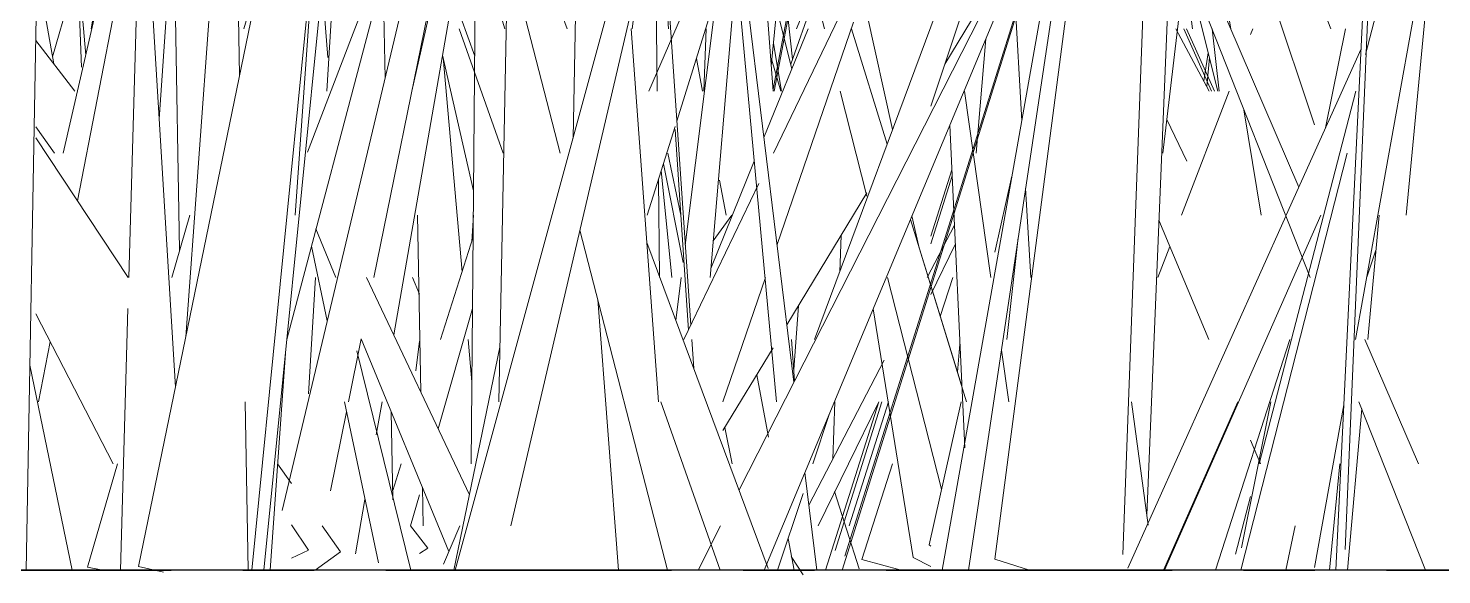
# Model space of a CAD drawing. Header units: millimetres. Extents: x -10020 to 20888, y -4665 to 12339.
# Drawn here: x 2578 to 2640.8, y 3047.8 to 3072.1 of the extents above; entities that cross this region are included whole.
import ezdxf

# ---------------------------------------------------------------- set-up
doc = ezdxf.new("R2010")
doc.units = ezdxf.units.MM
doc.linetypes.add('Grid Line 1_2_', pattern=[22.225, 12.7, -3.175, 3.175, -3.175])
doc.layers.add('G-IMPT', color=8, linetype='Continuous', lineweight=9)

# ---------------------------------------------------------------- blocks, each defined once
blk = doc.blocks.new('Grass Array - 25_dwg-V22-West')
at = {"layer": 'G-IMPT'}
for p, q in [((2577.915, 3048), (2579.114, 3115.713)), ((2636.492, 3048.921), (2639.121, 3110.659)), ((2620.93, 3048.485), (2628.892, 3109.353)), ((2580.801, 3072.034), (2586.216, 3103.561)), ((2596.965, 3048), (2611.021, 3099.498)), ((2638.569, 3099.29), (2636.078, 3048)), ((2602.201, 3067.182), (2602.821, 3098.763)), ((2628.477, 3098.292), (2626.615, 3048.699)), ((2614.158, 3048), (2629.855, 3098.076)), ((2579.552, 3066.516), (2586.343, 3095.977)), ((2582.903, 3048.164), (2592.64, 3095.502)), ((2593.129, 3094.887), (2588.468, 3048)), ((2637.398, 3070.901), (2643.307, 3093.632)), ((2585.394, 3091.347), (2583.823, 3068.025)), ((2608.894, 3090.405), (2599.433, 3049.962)), ((2627.103, 3089.343), (2614.268, 3048.62)), ((2624.41, 3087.706), (2618.094, 3068.597)), ((2585.002, 3058.367), (2587.098, 3087.064)), ((2591.791, 3086.944), (2587.926, 3048)), ((2601.623, 3066.516), (2596.301, 3087.178)), ((2612.93, 3058.239), (2623.775, 3087.443)), ((2612.93, 3058.239), (2623.775, 3087.443)), ((2618.601, 3048), (2625.257, 3085.639)), ((2635.861, 3072.034), (2630.491, 3085.724)), ((2611.243, 3055.48), (2608.491, 3085.105)), ((2629.183, 3085.558), (2635.136, 3067.779)), ((2641.813, 3085.308), (2636.954, 3058.239)), ((2589.278, 3050.649), (2597, 3083.07)), ((2625, 3083.01), (2619.763, 3048)), ((2629.972, 3080.807), (2631.411, 3072.034)), ((2587.218, 3080.078), (2587.391, 3069.981)), ((2596.739, 3080.311), (2599.164, 3072.034)), ((2598.872, 3080.273), (2601.941, 3072.034)), ((2611.257, 3080.311), (2613.363, 3072.034)), ((2634.442, 3065.012), (2627.837, 3080.311)), ((2579.08, 3070.799), (2581.548, 3079.339)), ((2609.573, 3051.565), (2623.961, 3079.806)), ((2582.98, 3078.744), (2580.192, 3064.393)), ((2582.472, 3060.998), (2582.98, 3078.744)), ((2591.271, 3069.275), (2591.875, 3079.174)), ((2593.351, 3060.998), (2597.063, 3079.204)), ((2610.348, 3079.252), (2611.088, 3069.275)), ((2627.76, 3079.203), (2634.933, 3060.998)), ((2609.323, 3078.303), (2612.009, 3056.346)), ((2597.564, 3077.494), (2594.236, 3058.448)), ((2606.438, 3072.034), (2606.073, 3077.552)), ((2606.153, 3077.552), (2607.427, 3058.874)), ((2611.107, 3066.516), (2616.555, 3077.83)), ((2639.2, 3063.757), (2640.516, 3077.552)), ((2584.454, 3077.395), (2584.725, 3062.209)), ((2589.481, 3058.239), (2594.493, 3077.163)), ((2592.513, 3072.031), (2594.493, 3077.163)), ((2608.844, 3076.819), (2605.567, 3069.275)), ((2605.837, 3077.339), (2605.94, 3069.275)), ((2611.65, 3077.03), (2611.006, 3070.376)), ((2590.759, 3076.549), (2589.857, 3063.757)), ((2597.675, 3052.721), (2597.886, 3076.397)), ((2627.689, 3050.434), (2628.76, 3076.666)), ((2606.808, 3067.943), (2609.335, 3076.015)), ((2580.366, 3070.334), (2580.175, 3075.355)), ((2580.556, 3070.872), (2580.175, 3075.355)), ((2583.393, 3075.15), (2584.542, 3056.13)), ((2579.135, 3070.481), (2578.389, 3074.769)), ((2587.576, 3072.034), (2588.377, 3074.793)), ((2593.765, 3074.415), (2593.85, 3069.843)), ((2595.045, 3069.275), (2596.233, 3074.568)), ((2598.903, 3055.48), (2599.292, 3074.793)), ((2609.455, 3074.731), (2608.284, 3060.998)), ((2611.082, 3069.357), (2612.124, 3074.793)), ((2612.183, 3074.793), (2611.139, 3069.275)), ((2618.715, 3070.476), (2621.33, 3074.793)), ((2621.752, 3074.511), (2622.129, 3067.948)), ((2628.393, 3066.516), (2629.366, 3074.793)), ((2630.839, 3069.275), (2629.456, 3074.822)), ((2591.316, 3070.761), (2591.056, 3074.034)), ((2605.121, 3074.275), (2604.824, 3072.034)), ((2621.559, 3074.049), (2610.687, 3048)), ((2611.944, 3070.69), (2611.587, 3073.987)), ((2597.836, 3070.827), (2596.867, 3073.501)), ((2607.184, 3062.432), (2608.583, 3073.613)), ((2611.868, 3070.476), (2612.83, 3073.192)), ((2611.328, 3072.612), (2611.922, 3070.264)), ((2615.254, 3072.715), (2616.396, 3067.574)), ((2592.513, 3072.031), (2590.404, 3066.559)), ((2597.135, 3072.034), (2599.098, 3066.516)), ((2604.779, 3072.034), (2605.992, 3055.48)), ((2608.009, 3069.275), (2608.116, 3072.034)), ((2610.68, 3067.209), (2612.641, 3072.034)), ((2614.663, 3072.34), (2611.26, 3062.467)), ((2616.151, 3066.912), (2614.569, 3072.034)), ((2616.151, 3066.912), (2614.569, 3072.034)), ((2628.97, 3072.034), (2630.458, 3069.275)), ((2629.333, 3072.034), (2630.555, 3069.275)), ((2630.688, 3069.275), (2629.444, 3072.034)), ((2630.896, 3069.275), (2630.586, 3072.031)), ((2632.388, 3072.034), (2632.296, 3071.793)), ((2636.503, 3072.034), (2635.624, 3067.641)), ((2578.334, 3071.518), (2580.067, 3069.275)), ((2611.465, 3069.275), (2611.104, 3071.383)), ((2620.103, 3066.516), (2620.534, 3071.593)), ((2597.783, 3064.839), (2596.408, 3070.874)), ((2597.275, 3061.253), (2596.434, 3070.759)), ((2607.677, 3070.717), (2607.952, 3069.275)), ((2611.428, 3069.275), (2611.033, 3070.648)), ((2611.428, 3069.275), (2611.033, 3070.648)), ((2630.416, 3070.972), (2630.212, 3069.731)), ((2630.35, 3069.476), (2630.467, 3070.764)), ((2633.878, 3063.757), (2637.202, 3071.152)), ((2614.066, 3069.275), (2615.254, 3064.606)), ((2619.581, 3069.275), (2620.762, 3060.998)), ((2631.336, 3069.275), (2629.232, 3063.757)), ((2632.672, 3052.721), (2636.975, 3069.275)), ((2632, 3068.444), (2632.768, 3063.757)), ((2578.334, 3067.689), (2579.175, 3066.516)), ((2605.498, 3063.757), (2606.733, 3067.702)), ((2607.322, 3058.657), (2606.733, 3067.574)), ((2619.595, 3053.429), (2618.932, 3067.756)), ((2629.456, 3066.155), (2628.569, 3068.008)), ((2578.334, 3067.203), (2582.436, 3060.998)), ((2606.988, 3063.757), (2606.416, 3066.516)), ((2608.318, 3061.398), (2610.251, 3066.154)), ((2631.861, 3048), (2636.589, 3066.516)), ((2606.593, 3060.998), (2606.119, 3065.741)), ((2606.213, 3066.04), (2607.088, 3061.665)), ((2619.024, 3065.777), (2618.094, 3062.828)), ((2605.99, 3065.327), (2606.044, 3061.015)), ((2607.121, 3058.239), (2610.455, 3065.163)), ((2608.708, 3065.32), (2609.006, 3063.757)), ((2618.094, 3062.493), (2619.036, 3065.513)), ((2621.695, 3065.495), (2620.935, 3062.117)), ((2622.3, 3064.96), (2622.528, 3060.998)), ((2611.698, 3058.89), (2615.254, 3064.761)), ((2584.374, 3060.998), (2585.174, 3063.757)), ((2595.288, 3063.757), (2595.433, 3055.915)), ((2597.702, 3062.597), (2597.773, 3063.757)), ((2609.255, 3063.757), (2608.423, 3062.628)), ((2617.251, 3063.728), (2617.553, 3062.369)), ((2626.838, 3048.095), (2633.861, 3063.72)), ((2628.464, 3048), (2635.406, 3063.757)), ((2637.998, 3063.757), (2637.506, 3058.239)), ((2591.67, 3060.998), (2590.782, 3063.15)), ((2606.393, 3048), (2602.505, 3063.093)), ((2619.468, 3056.169), (2617.184, 3063.567)), ((2619.681, 3055.48), (2617.184, 3063.567)), ((2619.137, 3063.32), (2617.93, 3060.998)), ((2628.224, 3063.535), (2630.433, 3058.239)), ((2590.581, 3062.391), (2591.283, 3059.068)), ((2596.318, 3058.239), (2597.765, 3062.794)), ((2605.475, 3062.544), (2610.861, 3048.08)), ((2614.105, 3062.865), (2614.045, 3061.242)), ((2618.094, 3060.234), (2619.177, 3062.456)), ((2621.471, 3058.239), (2621.972, 3062.769)), ((2628.706, 3062.379), (2628.18, 3060.998)), ((2637.451, 3061.007), (2637.86, 3062.21)), ((2590.45, 3055.834), (2590.766, 3060.998)), ((2597.594, 3051.341), (2593.031, 3060.998)), ((2595.374, 3060.256), (2595.074, 3060.998)), ((2606.765, 3059.08), (2607.005, 3060.998)), ((2610.754, 3060.998), (2608.852, 3055.48)), ((2616.172, 3060.998), (2618.566, 3051.594)), ((2619.073, 3060.998), (2618.512, 3059.265)), ((2603.297, 3060.019), (2604.224, 3048)), ((2581.776, 3052.721), (2578.334, 3059.381)), ((2582.099, 3048), (2582.432, 3059.622)), ((2597.736, 3059.613), (2596.21, 3054.27)), ((2612.004, 3056.911), (2612.215, 3059.744)), ((2617.3, 3048.562), (2615.53, 3059.604)), ((2578.976, 3058.138), (2578.46, 3055.48)), ((2592.795, 3058.272), (2592.227, 3055.48)), ((2592.795, 3058.272), (2596.686, 3048.826)), ((2595.374, 3058.161), (2595.21, 3056.854)), ((2597.708, 3056.367), (2597.542, 3058.239)), ((2607.47, 3058.239), (2607.558, 3056.949)), ((2611.906, 3058.239), (2612.041, 3056.41)), ((2619.277, 3056.789), (2619.382, 3058.029)), ((2634.041, 3058.239), (2630.729, 3048)), ((2639.749, 3052.721), (2637.366, 3058.239)), ((2589.425, 3057.63), (2588.747, 3048)), ((2595.002, 3048), (2592.592, 3057.741)), ((2596.902, 3048), (2598.952, 3057.905)), ((2608.86, 3054.206), (2611.083, 3057.875)), ((2621.224, 3057.764), (2621.55, 3055.48)), ((2578.077, 3057.105), (2579.954, 3048)), ((2616.018, 3057.318), (2612.677, 3050.889)), ((2610.359, 3056.68), (2610.888, 3053.91)), ((2587.639, 3055.48), (2587.768, 3048)), ((2592.042, 3055.48), (2593.554, 3048.331)), ((2593.717, 3055.48), (2593.461, 3054.015)), ((2608.733, 3048), (2606.102, 3055.48)), ((2613.089, 3049.962), (2615.778, 3055.48)), ((2615.778, 3055.48), (2613.42, 3048)), ((2613.831, 3055.48), (2613.736, 3052.926)), ((2613.848, 3048.872), (2615.908, 3055.48)), ((2614.467, 3049.962), (2616.212, 3055.48)), ((2619.44, 3055.48), (2618.01, 3049.124)), ((2627.747, 3050.001), (2627.008, 3055.48)), ((2631.722, 3055.48), (2628.419, 3048)), ((2633.19, 3055.48), (2631.891, 3048.988)), ((2637.108, 3055.48), (2640.055, 3048)), ((2592.136, 3055.035), (2591.423, 3051.527)), ((2594.125, 3055.043), (2594.198, 3051.123)), ((2613.571, 3054.91), (2612.847, 3052.721)), ((2636.434, 3055.345), (2635.136, 3048.113)), ((2637.232, 3055.165), (2636.593, 3048)), ((2609.274, 3052.721), (2608.94, 3054.337)), ((2632.296, 3053.775), (2632.735, 3052.721)), ((2580.64, 3048.13), (2581.972, 3052.721)), ((2589.072, 3052.721), (2589.695, 3051.852)), ((2594.19, 3051.539), (2594.566, 3052.721)), ((2612.499, 3052.342), (2613.03, 3048)), ((2616.395, 3052.721), (2615.021, 3048.473)), ((2635.797, 3048), (2636.263, 3052.721)), ((2592.959, 3051.144), (2592.536, 3048.719)), ((2595.374, 3051.343), (2594.981, 3049.969)), ((2595.511, 3051.678), (2595.543, 3049.962)), ((2612.414, 3051.409), (2611.287, 3048)), ((2613.808, 3051.499), (2614.905, 3048.051)), ((2631.628, 3048.704), (2632.296, 3051.274)), ((2589.695, 3050.018), (2590.444, 3048.886)), ((2591.052, 3049.962), (2591.878, 3048.811)), ((2594.987, 3049.962), (2595.753, 3048.971)), ((2597.179, 3049.962), (2596.441, 3048.264)), ((2607.757, 3048), (2608.756, 3049.962)), ((2634.269, 3049.962), (2633.852, 3048)), ((2611.75, 3049.4), (2612.017, 3048)), ((2589.695, 3048.527), (2590.444, 3048.886)), ((2590.739, 3048), (2591.878, 3048.811)), ((2595.374, 3048.733), (2595.753, 3048.971)), ((2611.881, 3048.612), (2612.414, 3047.797)), ((2618.094, 3049.069), (2618.01, 3049.124)), ((2580.64, 3048.13), (2581.174, 3048.027)), ((2582.903, 3048.164), (2584.015, 3047.909)), ((2616.781, 3048), (2615.021, 3048.473)), ((2617.3, 3048.562), (2618.094, 3048.155)), ((2620.93, 3048.485), (2622.467, 3048))]:
    blk.add_line(p, q, dxfattribs=at)
blk = doc.blocks.new('Grass Array - Grass Array-V25-West')
blk.add_blockref('Grass Array - 25_dwg-V22-West', (0, 0))
blk = doc.blocks.new('Grass Array - 25_dwg-V39-West')
at = {"layer": 'G-IMPT'}
for p, q in [((2629.369, 3074.793), (2629.707, 3072.034)), ((2612.13, 3072.031), (2612.414, 3072.765))]:
    blk.add_line(p, q, dxfattribs=at)
blk = doc.blocks.new('Grass Array - Grass Array-V40-West')
blk.add_blockref('Grass Array - 25_dwg-V39-West', (0, 0))

msp = doc.modelspace()

# ---------------------------------------------------------------- linework, layer by layer
msp.add_line((4710.823, 3048), (-7496.271, 3048))
at = {"linetype": 'Grid Line 1_2_'}
msp.add_line((-7496.271, 3048), (19186.713, 3048), dxfattribs=at)

# ---------------------------------------------------------------- block references
for name in ['Grass Array - Grass Array-V25-West', 'Grass Array - Grass Array-V40-West']:
    msp.add_blockref(name, (0, 0))

doc.saveas('drawing.dxf')
